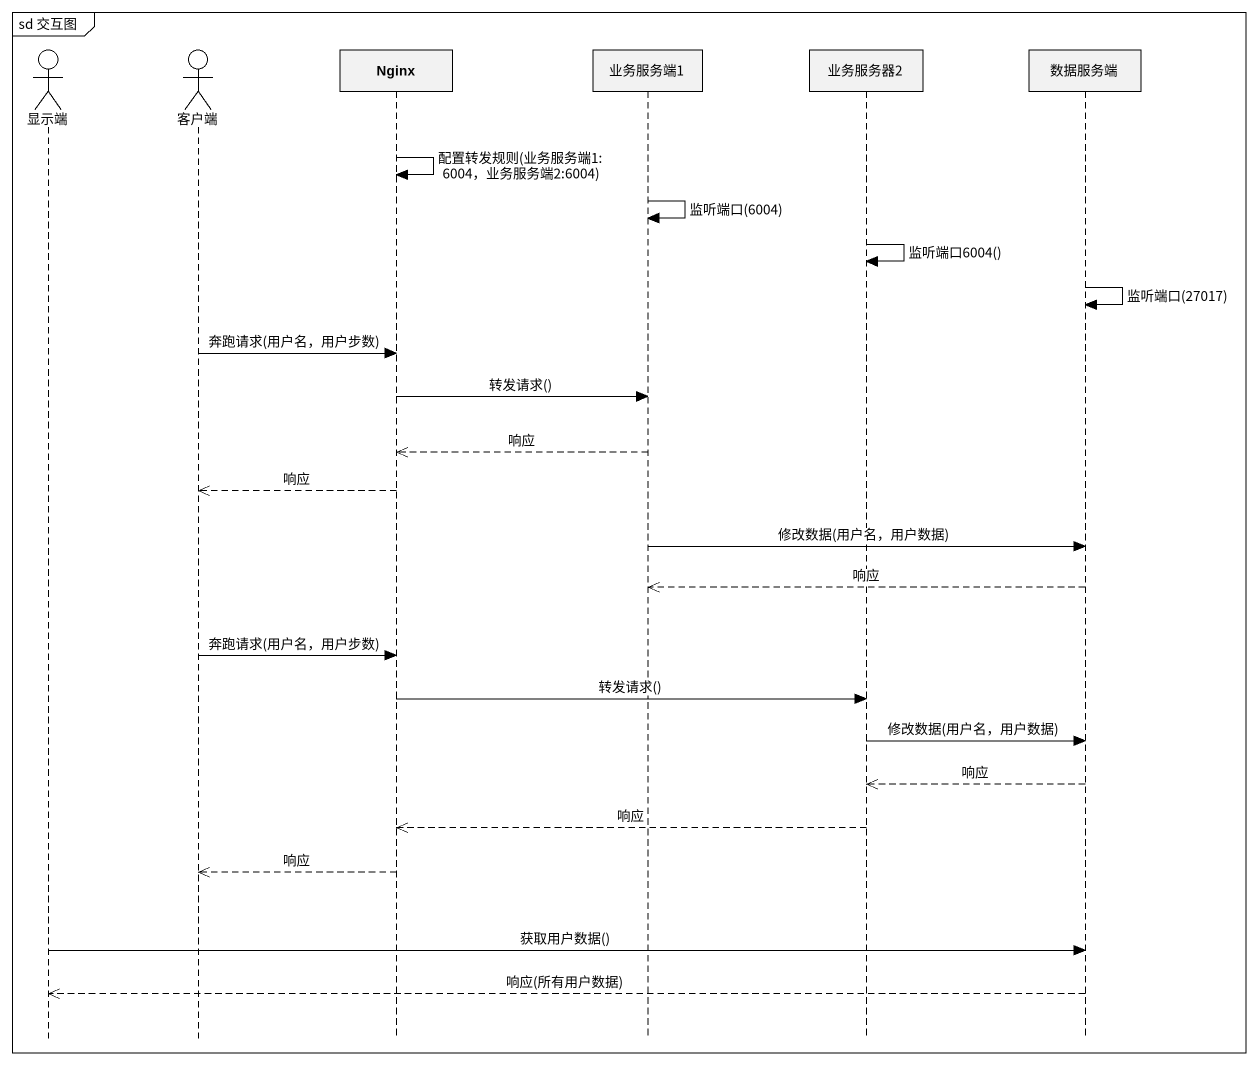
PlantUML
@startuml
mainframe sd 交互图
hide footbox
actor 显示端
actor 客户端
participant Nginx
participant 业务服务端1
participant 业务服务器2
participant 数据服务端

Nginx -> Nginx : 配置转发规则(业务服务端1:6004，业务服务端2:6004)
业务服务端1 -> 业务服务端1 : 监听端口(6004)
业务服务器2 -> 业务服务器2 : 监听端口6004()
数据服务端 -> 数据服务端 : 监听端口(27017)
客户端 -> Nginx : 奔跑请求(用户名，用户步数)
Nginx -> 业务服务端1 : 转发请求()
业务服务端1 -->> Nginx : 响应
Nginx -->> 客户端 : 响应
业务服务端1 -> 数据服务端 : 修改数据(用户名，用户数据)
数据服务端 -->> 业务服务端1 : 响应
客户端 -> Nginx : 奔跑请求(用户名，用户步数)
Nginx -> 业务服务器2 : 转发请求()
业务服务器2 -> 数据服务端 : 修改数据(用户名，用户数据)
数据服务端 -->> 业务服务器2 : 响应
业务服务器2 -->> Nginx : 响应
Nginx -->> 客户端 : 响应
显示端 -> 数据服务端 : 获取用户数据()
数据服务端 -->> 显示端 : 响应(所有用户数据)
@enduml
